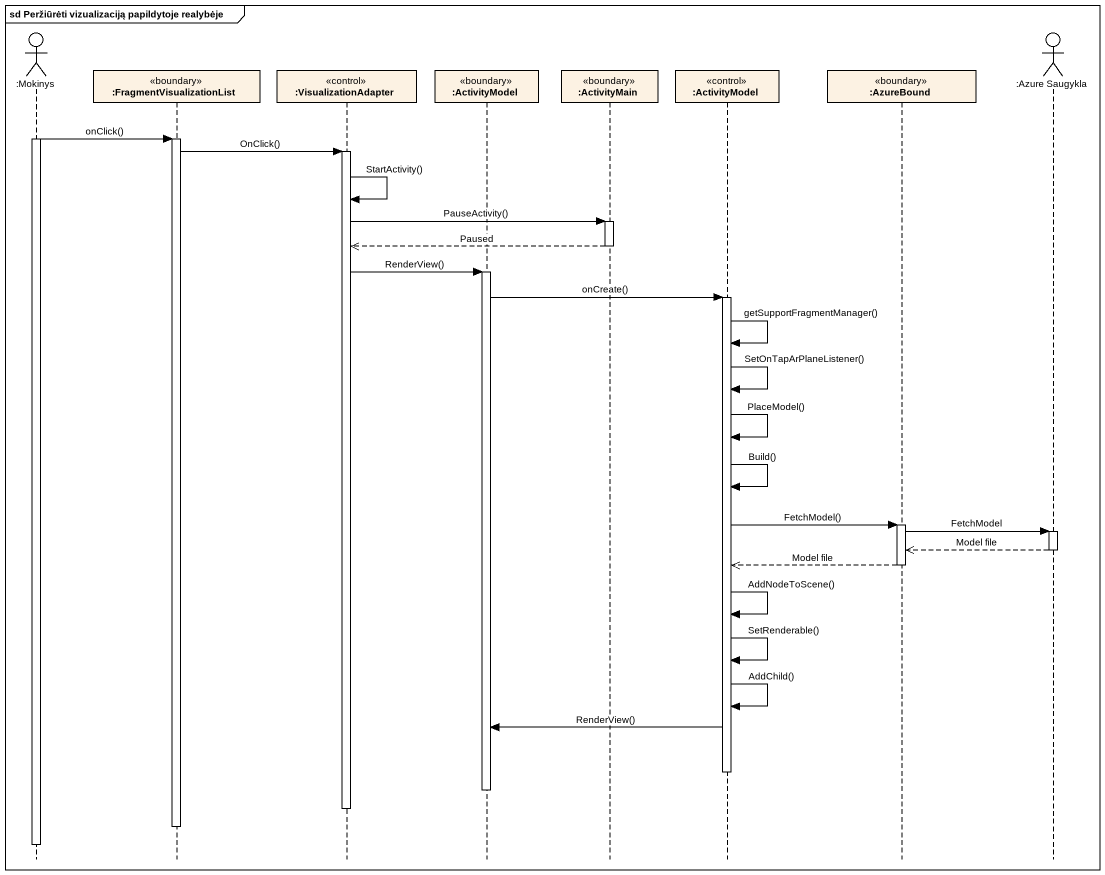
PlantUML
@startuml
mainframe sd Peržiūrėti vizualizaciją papildytoje realybėje
hide footbox
actor ":Mokinys" as Mokinys
participant ":FragmentVisualizationList" as FragmentVisualizationList <<boundary>>
participant ":VisualizationAdapter" as VisualizationAdapter <<control>>
participant ":ActivityModel" as ActivityModel <<boundary>>
participant ":ActivityMain" as ActivityMain <<boundary>>
participant ":ActivityModel" as ActivityModel_2 <<control>>
participant ":AzureBound" as AzureBound <<boundary>>
actor ":Azure Saugykla" as Azure_Saugykla

activate Mokinys
Mokinys -> FragmentVisualizationList : onClick()
activate FragmentVisualizationList
FragmentVisualizationList -> VisualizationAdapter : OnClick()
activate VisualizationAdapter
VisualizationAdapter -> VisualizationAdapter : StartActivity()
VisualizationAdapter -> ActivityMain : PauseActivity()
activate ActivityMain
ActivityMain -->> VisualizationAdapter : Paused
deactivate ActivityMain
VisualizationAdapter -> ActivityModel : RenderView()
activate ActivityModel
ActivityModel -> ActivityModel_2 : onCreate()
activate ActivityModel_2
ActivityModel_2 -> ActivityModel_2 : getSupportFragmentManager()
ActivityModel_2 -> ActivityModel_2 : SetOnTapArPlaneListener()
ActivityModel_2 -> ActivityModel_2 : PlaceModel()
ActivityModel_2 -> ActivityModel_2 : Build()
ActivityModel_2 -> AzureBound : FetchModel()
activate AzureBound
AzureBound -> Azure_Saugykla : FetchModel
activate Azure_Saugykla
Azure_Saugykla -->> AzureBound : Model file
deactivate Azure_Saugykla
AzureBound -->> ActivityModel_2 : Model file
deactivate AzureBound
ActivityModel_2 -> ActivityModel_2 : AddNodeToScene()
ActivityModel_2 -> ActivityModel_2 : SetRenderable()
ActivityModel_2 -> ActivityModel_2 : AddChild()
ActivityModel_2 -> ActivityModel : RenderView()
deactivate ActivityModel_2
deactivate ActivityModel
deactivate VisualizationAdapter
deactivate FragmentVisualizationList
deactivate Mokinys
@enduml
